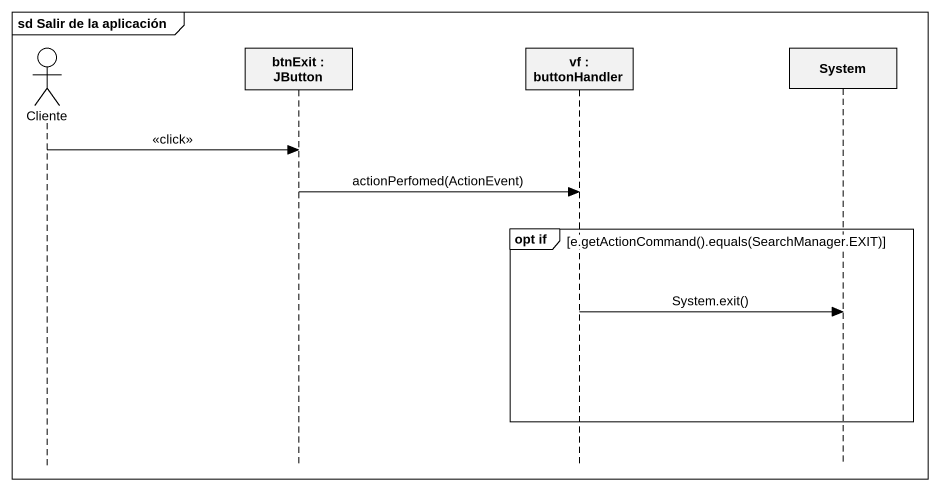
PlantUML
@startuml
mainframe sd Salir de la aplicación
hide footbox
actor Cliente
participant "btnExit : JButton" as btnExit
participant "vf : buttonHandler" as vf
participant System

Cliente -> btnExit : <<click>>
btnExit -> vf : actionPerfomed(ActionEvent)
group opt if [e.getActionCommand().equals(SearchManager.EXIT)]
  vf -> System : System.exit()
end
@enduml
